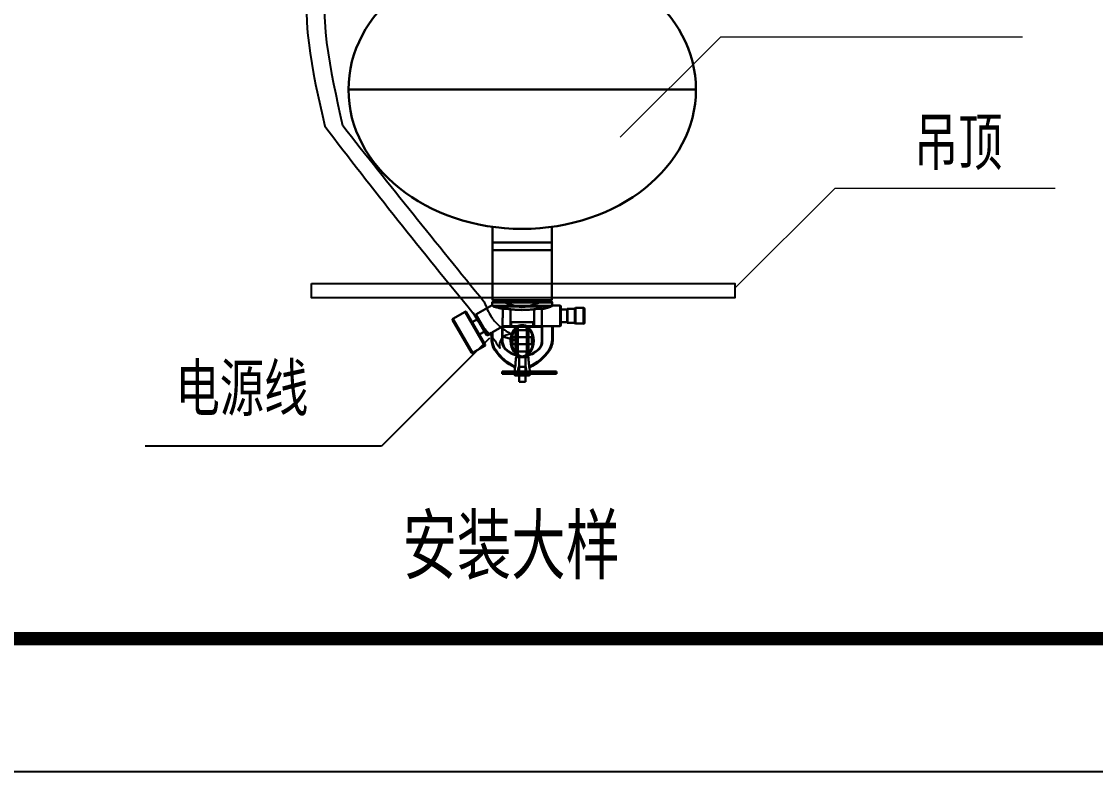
# Model space of a CAD drawing. Extents: x 1031190 to 1725648, y 733081 to 1571294.
# Drawn here: x 1341570 to 1349665, y 1112319 to 1117968 of the extents above; entities that cross this region are included whole.
import ezdxf

# ---------------------------------------------------------------- set-up
doc = ezdxf.new("R2010")
doc.units = 0
doc.header["$LTSCALE"] = 1000
doc.header["$MEASUREMENT"] = 0
doc.linetypes.add('HIDDEN', pattern=[0.375, 0.25, -0.125])
for name, color, linetype in [('DEFAULT_2', 8, 'HIDDEN'), ('zg', 7, 'Continuous'), ('图框', 140, 'Continuous')]:
    doc.layers.add(name, color=color, linetype=linetype)
doc.layers.add('灭火装置', color=1, linetype='Continuous', lineweight=30)
doc.layers.add('电源线', color=6, linetype='Continuous', lineweight=30)
doc.styles.add('仿宋', font='', dxfattribs={"width": 0.7})
doc.styles.get('仿宋').set_extended_font_data('仿宋_GB2312')

msp = doc.modelspace()

# ---------------------------------------------------------------- linework, layer by layer
at = {"lineweight": 20}
for p, q in [((1346082.5, 1117097), (1346840.5, 1117852.2)), ((1346082.5, 1117097), (1346840.5, 1117852.2)), ((1346840.5, 1117852.2), (1348497, 1117852.2)), ((1346840.5, 1117852.2), (1348497, 1117852.2)), ((1348497, 1117852.2), (1349113.4, 1117852.2)), ((1348497, 1117852.2), (1349113.4, 1117852.2)), ((1346945.6, 1115958.1), (1347703.6, 1116713.3)), ((1346945.6, 1115958.1), (1347703.6, 1116713.3)), ((1347703.6, 1116713.3), (1349360.1, 1116713.3)), ((1347703.6, 1116713.3), (1349360.1, 1116713.3))]:
    msp.add_line(p, q, dxfattribs=at)
at = {"color": 1, "lineweight": 30}
for p, q in [((1344034.4, 1117454.8), (1346653.3, 1117454.8)), ((1344034.4, 1117454.8), (1346653.3, 1117454.8)), ((1345120.7, 1116421), (1345120.7, 1116186.2)), ((1345120.7, 1116421), (1345120.7, 1116186.2)), ((1345567, 1116186.2), (1345567, 1116421)), ((1345567, 1116186.2), (1345567, 1116421)), ((1345120.7, 1116303.6), (1345567, 1116303.6)), ((1345120.7, 1116303.6), (1345567, 1116303.6)), ((1345120.7, 1116244.3), (1345567, 1116244.3)), ((1345120.7, 1116244.3), (1345567, 1116244.3)), ((1345120.7, 1116186.2), (1345120.7, 1115869.5)), ((1345120.7, 1116186.2), (1345120.7, 1115869.5)), ((1345567, 1115869.5), (1345567, 1116186.2)), ((1345567, 1115869.5), (1345567, 1116186.2)), ((1345120.7, 1115869.5), (1345567, 1115869.5)), ((1345120.7, 1115869.5), (1345567, 1115869.5)), ((1345270.2, 1115538.6), (1345270.2, 1115590)), ((1345270.2, 1115538.6), (1345270.2, 1115590)), ((1345320.3, 1115451.2), (1345320.3, 1115254.4)), ((1345320.3, 1115451.2), (1345320.3, 1115254.4)), ((1345367.4, 1115451.2), (1345367.4, 1115254.4)), ((1345367.4, 1115451.2), (1345367.4, 1115254.4)), ((1345367.4, 1115254.4), (1345320.3, 1115254.4)), ((1345367.4, 1115254.4), (1345320.3, 1115254.4))]:
    msp.add_line(p, q, dxfattribs=at)
at = {"color": 1, "linetype": 'Continuous', "lineweight": 30}
for p, q in [((1345563.4, 1115858), (1345124.3, 1115858)), ((1345563.4, 1115858), (1345124.3, 1115858)), ((1345164.7, 1115858.1), (1345165.8, 1115858.8)), ((1345164.7, 1115858.1), (1345165.8, 1115858.8)), ((1344821.3, 1115728.4), (1344913.8, 1115781.8)), ((1344821.3, 1115728.4), (1344913.8, 1115781.8)), ((1345062.2, 1115524.8), (1344913.8, 1115781.8)), ((1345062.2, 1115524.8), (1344913.8, 1115781.8)), ((1345064.3, 1115532.9), (1344921.9, 1115779.6)), ((1345064.3, 1115532.9), (1344921.9, 1115779.6)), ((1344994.9, 1115760.1), (1345118.4, 1115831.4)), ((1344994.9, 1115760.1), (1345118.4, 1115831.4)), ((1345118.4, 1115831.4), (1345118.4, 1115852.1)), ((1345569.3, 1115852.1), (1345118.4, 1115852.1)), ((1345118.4, 1115831.4), (1345118.4, 1115852.1)), ((1345569.3, 1115852.1), (1345118.4, 1115852.1)), ((1345569, 1115827.3), (1345120.1, 1115827.3)), ((1345569, 1115827.3), (1345120.1, 1115827.3)), ((1345562.2, 1115820.6), (1345128.2, 1115820.6)), ((1345562.2, 1115820.6), (1345128.2, 1115820.6)), ((1345254.8, 1115668.1), (1345254.8, 1115800.8)), ((1345254.8, 1115668.1), (1345254.8, 1115800.8)), ((1345432.9, 1115668.1), (1345432.9, 1115800.8)), ((1345432.9, 1115668.1), (1345432.9, 1115800.8)), ((1345492.2, 1115780.9), (1345492.2, 1115802.4)), ((1345492.2, 1115780.9), (1345492.2, 1115802.4)), ((1345569.3, 1115828.4), (1345569.3, 1115852.1)), ((1345569.3, 1115828.4), (1345569.3, 1115852.1)), ((1345628.7, 1115828.4), (1345569.3, 1115828.4)), ((1345628.7, 1115828.4), (1345569.3, 1115828.4)), ((1345628.7, 1115828.4), (1345628.7, 1115674.1)), ((1345628.7, 1115828.4), (1345628.7, 1115674.1)), ((1345634.6, 1115822.4), (1345634.6, 1115680)), ((1345634.6, 1115822.4), (1345634.6, 1115680)), ((1345682.1, 1115798.7), (1345634.6, 1115798.7)), ((1345682.1, 1115798.7), (1345634.6, 1115798.7)), ((1345682.1, 1115801.1), (1345682.1, 1115701.4)), ((1345682.1, 1115801.1), (1345682.1, 1115701.4)), ((1345685.6, 1115804.6), (1345685.6, 1115697.8)), ((1345741.4, 1115804.6), (1345685.6, 1115804.6)), ((1345685.6, 1115804.6), (1345685.6, 1115697.8)), ((1345741.4, 1115804.6), (1345685.6, 1115804.6)), ((1345741.4, 1115807), (1345741.4, 1115695.4)), ((1345741.4, 1115807), (1345741.4, 1115695.4)), ((1345806.7, 1115810.6), (1345745, 1115810.6)), ((1345745, 1115810.6), (1345745, 1115691.9)), ((1345806.7, 1115810.6), (1345745, 1115810.6)), ((1345745, 1115810.6), (1345745, 1115691.9)), ((1345806.7, 1115810.6), (1345806.7, 1115691.9)), ((1345806.7, 1115810.6), (1345806.7, 1115691.9)), ((1345812.6, 1115804.6), (1345812.6, 1115697.8)), ((1345812.6, 1115804.6), (1345812.6, 1115697.8)), ((1344961.6, 1115473.6), (1344819.1, 1115720.3)), ((1344961.6, 1115473.6), (1344819.1, 1115720.3)), ((1344969.7, 1115471.4), (1344821.3, 1115728.4)), ((1344969.7, 1115471.4), (1344821.3, 1115728.4)), ((1345007.5, 1115726.3), (1344966.4, 1115702.5)), ((1345007.5, 1115726.3), (1344966.4, 1115702.5)), ((1344992.7, 1115752), (1345075.8, 1115608.1)), ((1344992.7, 1115752), (1345075.8, 1115608.1)), ((1345083.9, 1115605.9), (1344994.9, 1115760.1)), ((1345083.9, 1115605.9), (1344994.9, 1115760.1)), ((1345195.5, 1115674.1), (1345195.5, 1115711.5)), ((1345195.5, 1115674.1), (1345195.5, 1115711.5)), ((1345492.2, 1115674.1), (1345492.2, 1115721.6)), ((1345492.2, 1115674.1), (1345492.2, 1115721.6)), ((1345682.1, 1115703.8), (1345634.6, 1115703.8)), ((1345682.1, 1115703.8), (1345634.6, 1115703.8)), ((1345741.4, 1115697.8), (1345685.6, 1115697.8)), ((1345741.4, 1115697.8), (1345685.6, 1115697.8)), ((1345806.7, 1115691.9), (1345745, 1115691.9)), ((1345806.7, 1115691.9), (1345745, 1115691.9)), ((1345060.9, 1115633.8), (1345019.8, 1115610)), ((1345060.9, 1115633.8), (1345019.8, 1115610)), ((1345083.9, 1115605.9), (1345112.7, 1115622.6)), ((1345083.9, 1115605.9), (1345112.7, 1115622.6)), ((1345112.7, 1115622.8), (1345112.7, 1115574.3)), ((1345112.7, 1115622.8), (1345112.7, 1115574.3)), ((1345118.7, 1115626.9), (1345196.1, 1115671.6)), ((1345118.7, 1115626.9), (1345196.1, 1115671.6)), ((1345118.7, 1115626.9), (1345118.7, 1115574.3)), ((1345118.7, 1115626.9), (1345118.7, 1115574.3)), ((1345495.5, 1115668.1), (1345192.2, 1115668.1)), ((1345192.2, 1115560), (1345192.2, 1115668.1)), ((1345495.5, 1115668.1), (1345192.2, 1115668.1)), ((1345192.2, 1115560), (1345192.2, 1115668.1)), ((1345195.5, 1115674.1), (1345628.7, 1115674.1)), ((1345195.5, 1115674.1), (1345628.7, 1115674.1)), ((1345195.8, 1115560), (1345195.8, 1115668.1)), ((1345195.8, 1115560), (1345195.8, 1115668.1)), ((1345292.3, 1115482), (1345292.3, 1115642.1)), ((1345292.3, 1115642.1), (1345392.4, 1115642.1)), ((1345292.3, 1115482), (1345292.3, 1115642.1)), ((1345292.3, 1115642.1), (1345392.4, 1115642.1)), ((1345309.9, 1115473.7), (1345309.9, 1115650.3)), ((1345309.9, 1115473.7), (1345309.9, 1115650.3)), ((1345377.8, 1115473.7), (1345377.8, 1115650.3)), ((1345377.8, 1115473.7), (1345377.8, 1115650.3)), ((1345392.4, 1115482), (1345392.4, 1115642.1)), ((1345392.4, 1115482), (1345392.4, 1115642.1)), ((1345491.9, 1115668.1), (1345491.9, 1115560)), ((1345491.9, 1115668.1), (1345491.9, 1115560)), ((1345495.5, 1115668.1), (1345495.5, 1115560)), ((1345495.5, 1115668.1), (1345495.5, 1115560)), ((1345569, 1115574.3), (1345569, 1115674.1)), ((1345569, 1115574.3), (1345569, 1115674.1)), ((1345575, 1115574.3), (1345575, 1115674.1)), ((1345575, 1115574.3), (1345575, 1115674.1)), ((1345118.7, 1115574.3), (1345112.7, 1115574.3)), ((1345118.7, 1115574.3), (1345112.7, 1115574.3)), ((1345192.2, 1115560), (1345195.8, 1115560)), ((1345192.2, 1115560), (1345195.8, 1115560)), ((1345270.2, 1115590), (1345417.1, 1115590)), ((1345270.2, 1115590), (1345417.1, 1115590)), ((1345417.1, 1115538.6), (1345270.2, 1115538.6)), ((1345417.1, 1115538.6), (1345270.2, 1115538.6)), ((1345417.1, 1115590), (1345417.1, 1115538.6)), ((1345417.1, 1115590), (1345417.1, 1115538.6)), ((1345495.5, 1115560), (1345491.9, 1115560)), ((1345495.5, 1115560), (1345491.9, 1115560)), ((1344969.7, 1115471.4), (1345062.2, 1115524.8)), ((1344969.7, 1115471.4), (1345062.2, 1115524.8)), ((1345144, 1115492.2), (1345139.1, 1115488.9)), ((1345144, 1115492.2), (1345139.1, 1115488.9)), ((1345216.4, 1115500.2), (1345219, 1115502.6)), ((1345216.4, 1115500.2), (1345219, 1115502.6)), ((1345292.3, 1115482), (1345392.4, 1115482)), ((1345292.3, 1115482), (1345392.4, 1115482)), ((1345471.3, 1115500.2), (1345468.7, 1115502.6)), ((1345471.3, 1115500.2), (1345468.7, 1115502.6)), ((1345543.7, 1115492.2), (1345548.6, 1115488.9)), ((1345543.7, 1115492.2), (1345548.6, 1115488.9)), ((1345390.3, 1115439.2), (1345297.4, 1115439.2)), ((1345390.3, 1115439.2), (1345297.4, 1115439.2)), ((1345303.5, 1115444.6), (1345384.1, 1115444.6)), ((1345303.5, 1115444.6), (1345384.1, 1115444.6)), ((1345191.9, 1115331.9), (1345495.8, 1115331.9)), ((1345191.9, 1115314.1), (1345191.9, 1115331.9)), ((1345191.9, 1115331.9), (1345495.8, 1115331.9)), ((1345191.9, 1115314.1), (1345191.9, 1115331.9)), ((1345191.9, 1115314.1), (1345495.8, 1115314.1)), ((1345191.9, 1115314.1), (1345495.8, 1115314.1)), ((1345199, 1115314.1), (1345199, 1115331.9)), ((1345199, 1115314.1), (1345199, 1115331.9)), ((1345208, 1115314.1), (1345208, 1115331.9)), ((1345208, 1115314.1), (1345208, 1115331.9)), ((1345228, 1115314.1), (1345228, 1115331.9)), ((1345228, 1115314.1), (1345228, 1115331.9)), ((1345244.8, 1115314.1), (1345244.8, 1115331.9)), ((1345244.8, 1115314.1), (1345244.8, 1115331.9)), ((1345265.8, 1115314.1), (1345265.8, 1115331.9)), ((1345265.8, 1115314.1), (1345265.8, 1115331.9)), ((1345274.8, 1115314.1), (1345274.8, 1115331.9)), ((1345274.8, 1115314.1), (1345274.8, 1115331.9)), ((1345285, 1115308.7), (1345285.5, 1115314.1)), ((1345285, 1115308.7), (1345285.5, 1115314.1)), ((1345402.7, 1115308.7), (1345285, 1115308.7)), ((1345402.7, 1115308.7), (1345285, 1115308.7)), ((1345287, 1115331.9), (1345289.5, 1115362.1)), ((1345287, 1115331.9), (1345289.5, 1115362.1)), ((1345396.7, 1115302.2), (1345291, 1115302.2)), ((1345396.7, 1115302.2), (1345291, 1115302.2)), ((1345296.7, 1115314.1), (1345296.7, 1115331.9)), ((1345296.7, 1115314.1), (1345296.7, 1115331.9)), ((1345297.3, 1115331.9), (1345601.1, 1115331.9)), ((1345297.3, 1115331.9), (1345601.1, 1115331.9)), ((1345297.3, 1115314.1), (1345601.1, 1115314.1)), ((1345297.3, 1115314.1), (1345601.1, 1115314.1)), ((1345311.2, 1115314.1), (1345311.2, 1115331.9)), ((1345311.2, 1115314.1), (1345311.2, 1115331.9)), ((1345323.5, 1115314.1), (1345323.5, 1115331.9)), ((1345323.5, 1115314.1), (1345323.5, 1115331.9)), ((1345326, 1115314.1), (1345326, 1115331.9)), ((1345326, 1115314.1), (1345326, 1115331.9)), ((1345332, 1115314.1), (1345332, 1115331.9)), ((1345332, 1115314.1), (1345332, 1115331.9)), ((1345355.7, 1115314.1), (1345355.7, 1115331.9)), ((1345355.7, 1115314.1), (1345355.7, 1115331.9)), ((1345361.6, 1115314.1), (1345361.6, 1115331.9)), ((1345361.6, 1115314.1), (1345361.6, 1115331.9)), ((1345364.2, 1115314.1), (1345364.2, 1115331.9)), ((1345364.2, 1115314.1), (1345364.2, 1115331.9)), ((1345376.4, 1115314.1), (1345376.4, 1115331.9)), ((1345376.4, 1115314.1), (1345376.4, 1115331.9)), ((1345391, 1115314.1), (1345391, 1115331.9)), ((1345391, 1115314.1), (1345391, 1115331.9)), ((1345400.7, 1115331.9), (1345398.2, 1115362.1)), ((1345400.7, 1115331.9), (1345398.2, 1115362.1)), ((1345402.7, 1115308.7), (1345402.2, 1115314.1)), ((1345402.7, 1115308.7), (1345402.2, 1115314.1)), ((1345412.9, 1115314.1), (1345412.9, 1115331.9)), ((1345412.9, 1115314.1), (1345412.9, 1115331.9)), ((1345421.9, 1115314.1), (1345421.9, 1115331.9)), ((1345421.9, 1115314.1), (1345421.9, 1115331.9)), ((1345442.9, 1115314.1), (1345442.9, 1115331.9)), ((1345442.9, 1115314.1), (1345442.9, 1115331.9)), ((1345459.7, 1115314.1), (1345459.7, 1115331.9)), ((1345459.7, 1115314.1), (1345459.7, 1115331.9)), ((1345479.6, 1115314.1), (1345479.6, 1115331.9)), ((1345479.6, 1115314.1), (1345479.6, 1115331.9)), ((1345488.7, 1115314.1), (1345488.7, 1115331.9)), ((1345488.7, 1115314.1), (1345488.7, 1115331.9)), ((1345495.8, 1115314.1), (1345495.8, 1115331.9)), ((1345495.8, 1115314.1), (1345495.8, 1115331.9)), ((1345585, 1115314.1), (1345585, 1115331.9)), ((1345585, 1115314.1), (1345585, 1115331.9)), ((1345594.1, 1115314.1), (1345594.1, 1115331.9)), ((1345594.1, 1115314.1), (1345594.1, 1115331.9)), ((1345601.1, 1115314.1), (1345601.1, 1115331.9)), ((1345601.1, 1115314.1), (1345601.1, 1115331.9))]:
    msp.add_line(p, q, dxfattribs=at)
at = {"elevation": 0}
msp.add_lwpolyline([(1343755.2, 1115994.3), (1346945.6, 1115994.3), (1346945.6, 1115886.7), (1343755.2, 1115886.7)], close=True, dxfattribs=at)
msp.add_lwpolyline([(1343755.2, 1115994.3), (1346945.6, 1115994.3), (1346945.6, 1115886.7), (1343755.2, 1115886.7)], close=True, dxfattribs=at)
at = {"color": 1, "linetype": 'Continuous', "lineweight": 30}
for centre, radius, start, end in [((1345124.3, 1115852.1), 5.93, 90, 180), ((1345124.3, 1115852.1), 5.93, 90, 180), ((1345563.4, 1115852.1), 5.93, 0, 90), ((1345563.4, 1115852.1), 5.93, 0, 90), ((1344916.8, 1115776.6), 5.93, 29.99976, 120), ((1344916.8, 1115776.6), 5.93, 29.99976, 120), ((1345628.7, 1115822.4), 5.93, 0, 90), ((1345628.7, 1115822.4), 5.93, 0, 90), ((1345685.6, 1115801.1), 3.56, 90, 180), ((1345685.6, 1115801.1), 3.56, 90, 180), ((1345745, 1115807), 3.56, 90, 180), ((1345745, 1115807), 3.56, 90, 180), ((1345806.7, 1115804.6), 5.93, 0, 90), ((1345806.7, 1115804.6), 5.93, 0, 90), ((1344824.3, 1115723.2), 5.93, 120, 209.99976), ((1344824.3, 1115723.2), 5.93, 120, 209.99976), ((1344997.8, 1115754.9), 5.93, 120, 209.99976), ((1344997.8, 1115754.9), 5.93, 120, 209.99976), ((1345685.6, 1115701.4), 3.56, 180, 270), ((1345685.6, 1115701.4), 3.56, 180, 270), ((1345745, 1115695.4), 3.56, 180, 270), ((1345745, 1115695.4), 3.56, 180, 270), ((1345806.7, 1115697.8), 5.93, 270, 0), ((1345806.7, 1115697.8), 5.93, 270, 0), ((1345201.4, 1115674.1), 5.93, 180, 270), ((1345201.4, 1115674.1), 5.93, 180, 270), ((1345339.6, 1115650.3), 29.7, 142.75751, 180), ((1345339.6, 1115650.3), 29.7, 142.75751, 180), ((1345348.1, 1115650.3), 29.7, 0, 37.24249), ((1345348.1, 1115650.3), 29.7, 0, 37.24249), ((1345486.3, 1115674.1), 5.93, 270, 0), ((1345486.3, 1115674.1), 5.93, 270, 0), ((1345628.7, 1115680), 5.93, 270, 0), ((1345628.7, 1115680), 5.93, 270, 0), ((1345059.2, 1115530), 5.93, 300, 29.99976), ((1345059.2, 1115530), 5.93, 300, 29.99976), ((1345080.9, 1115611), 5.93, 209.99976, 300), ((1345080.9, 1115611), 5.93, 209.99976, 300), ((1345264.1, 1115574.3), 151.4, 180, 214.34681), ((1345264.1, 1115574.3), 151.4, 180, 214.34681), ((1345264.1, 1115574.3), 145.5, 180, 214.34681), ((1345264.1, 1115574.3), 145.5, 180, 214.34681), ((1345278.3, 1115560), 86.1, 180, 223.99453), ((1345278.3, 1115560), 86.1, 180, 223.99453), ((1345278.3, 1115560), 82.5, 180, 223.99453), ((1345278.3, 1115560), 82.5, 180, 223.99453), ((1345409.4, 1115560), 82.5, 316.00547, 0), ((1345409.4, 1115560), 82.5, 316.00547, 0), ((1345409.4, 1115560), 86.1, 316.00547, 0), ((1345409.4, 1115560), 86.1, 316.00547, 0), ((1345423.6, 1115574.3), 145.5, 325.65319, 0), ((1345423.6, 1115574.3), 145.5, 325.65319, 0), ((1345423.6, 1115574.3), 151.4, 325.65319, 0), ((1345423.6, 1115574.3), 151.4, 325.65319, 0), ((1344966.7, 1115476.6), 5.93, 209.99976, 300), ((1344966.7, 1115476.6), 5.93, 209.99976, 300), ((1345442.6, 1115696.3), 367.6, 214.34681, 245.43498), ((1345442.6, 1115696.3), 367.6, 214.34681, 245.43498), ((1345442.6, 1115696.3), 361.7, 214.34681, 245.26568), ((1345442.6, 1115696.3), 361.7, 214.34681, 245.26568), ((1345343.8, 1115623.2), 177.2, 223.99453, 266.67812), ((1345343.8, 1115623.2), 177.2, 223.99453, 266.67812), ((1345343.8, 1115623.2), 173.6, 223.99453, 262.79237), ((1345343.8, 1115623.2), 173.6, 223.99453, 262.79237), ((1345339.6, 1115473.7), 29.7, 180, 229.36619), ((1345339.6, 1115473.7), 29.7, 180, 229.36619), ((1345343.8, 1115623.2), 177.2, 273.32232, 316.00547), ((1345343.8, 1115623.2), 177.2, 273.32232, 316.00547), ((1345343.8, 1115623.2), 173.6, 277.20763, 316.00547), ((1345343.8, 1115623.2), 173.6, 277.20763, 316.00547), ((1345348.1, 1115473.7), 29.7, 310.63381, 0), ((1345348.1, 1115473.7), 29.7, 310.63381, 0), ((1345245.1, 1115696.3), 361.7, 294.73384, 325.65319), ((1345245.1, 1115696.3), 361.7, 294.73384, 325.65319), ((1345245.1, 1115696.3), 367.6, 294.56502, 325.65319), ((1345245.1, 1115696.3), 367.6, 294.56502, 325.65319), ((1345291, 1115308.2), 5.93, 175.23635, 270), ((1345291, 1115308.2), 5.93, 175.23635, 270), ((1345396.7, 1115308.2), 5.93, 270, 4.76365), ((1345396.7, 1115308.2), 5.93, 270, 4.76365)]:
    msp.add_arc(centre, radius, start, end, dxfattribs=at)
at = {"color": 1, "lineweight": 30}
for centre, major_axis, ratio in [((1345343.8, 1117454.8), (-1309.4, 0), 0.801203), ((1345343.8, 1117454.8), (-1309.4, 0), 0.801203), ((1345343.8, 1115562.6), (0, 117.4), 0.746561), ((1345343.8, 1115562.6), (0, 117.4), 0.746561), ((1345343.8, 1115562.6), (0, 117.5), 0.685618), ((1345343.8, 1115562.6), (0, 117.5), 0.685618)]:
    msp.add_ellipse(centre, major_axis=major_axis, ratio=ratio, dxfattribs=at)
at = {"color": 1, "linetype": 'Continuous', "lineweight": 30}
for points in [[(1345166.3, 1115858), (1345165.9, 1115858.7)], [(1345166.3, 1115858), (1345165.9, 1115858.7)], [(1345120.1, 1115827.3), (1345119.1, 1115829.5), (1345118.6, 1115830.9), (1345118.4, 1115831.4)], [(1345120.1, 1115827.3), (1345119.1, 1115829.5), (1345118.6, 1115830.9), (1345118.4, 1115831.4)], [(1345128.2, 1115820.6), (1345125.4, 1115821.8), (1345123, 1115823.4), (1345121.2, 1115825.3), (1345120.1, 1115827.3)], [(1345128.2, 1115820.6), (1345125.4, 1115821.8), (1345123, 1115823.4), (1345121.2, 1115825.3), (1345120.1, 1115827.3)], [(1345197.2, 1115803.8), (1345183.6, 1115806.7), (1345170.4, 1115809.7), (1345157.9, 1115812.8), (1345146.8, 1115815.6), (1345136.9, 1115818.2), (1345128.2, 1115820.6)], [(1345197.2, 1115803.8), (1345183.6, 1115806.7), (1345170.4, 1115809.7), (1345157.9, 1115812.8), (1345146.8, 1115815.6), (1345136.9, 1115818.2), (1345128.2, 1115820.6)], [(1345195.5, 1115711.5), (1345195.6, 1115718.5), (1345196, 1115725.9), (1345196.5, 1115733.5), (1345197, 1115741.4), (1345197.5, 1115749.3), (1345197.9, 1115757.4), (1345198.1, 1115765.3), (1345198.2, 1115773.2), (1345198.2, 1115781), (1345198, 1115788.7), (1345197.6, 1115796.3), (1345197.2, 1115803.8)], [(1345195.5, 1115711.5), (1345195.6, 1115718.5), (1345196, 1115725.9), (1345196.5, 1115733.5), (1345197, 1115741.4), (1345197.5, 1115749.3), (1345197.9, 1115757.4), (1345198.1, 1115765.3), (1345198.2, 1115773.2), (1345198.2, 1115781), (1345198, 1115788.7), (1345197.6, 1115796.3), (1345197.2, 1115803.8)], [(1345197.2, 1115803.8), (1345200.9, 1115804.5), (1345206.5, 1115804.8), (1345213.8, 1115804.7), (1345222.7, 1115804.3), (1345232.7, 1115803.4), (1345243.5, 1115802.2), (1345254.8, 1115800.8)], [(1345197.2, 1115803.8), (1345200.9, 1115804.5), (1345206.5, 1115804.8), (1345213.8, 1115804.7), (1345222.7, 1115804.3), (1345232.7, 1115803.4), (1345243.5, 1115802.2), (1345254.8, 1115800.8)], [(1345432.9, 1115800.8), (1345414.6, 1115798.5), (1345397, 1115796.9), (1345379.5, 1115795.7), (1345361.8, 1115795), (1345343.9, 1115794.8), (1345326, 1115795), (1345308.3, 1115795.7), (1345290.8, 1115796.9), (1345273.2, 1115798.5), (1345254.8, 1115800.8)], [(1345432.9, 1115800.8), (1345414.6, 1115798.5), (1345397, 1115796.9), (1345379.5, 1115795.7), (1345361.8, 1115795), (1345343.9, 1115794.8), (1345326, 1115795), (1345308.3, 1115795.7), (1345290.8, 1115796.9), (1345273.2, 1115798.5), (1345254.8, 1115800.8)], [(1345432.9, 1115800.8), (1345444.5, 1115802.3), (1345455.7, 1115803.5), (1345465.9, 1115804.3), (1345474.9, 1115804.8), (1345482.2, 1115804.8), (1345487.7, 1115804.4), (1345491, 1115803.6), (1345492.2, 1115802.4)], [(1345432.9, 1115800.8), (1345444.5, 1115802.3), (1345455.7, 1115803.5), (1345465.9, 1115804.3), (1345474.9, 1115804.8), (1345482.2, 1115804.8), (1345487.7, 1115804.4), (1345491, 1115803.6), (1345492.2, 1115802.4)], [(1345492.2, 1115721.6), (1345492.1, 1115728.7), (1345492, 1115736.1), (1345491.9, 1115743.6), (1345491.9, 1115751.2), (1345491.9, 1115758.8), (1345492, 1115766.4), (1345492.1, 1115773.7), (1345492.2, 1115780.9)], [(1345492.2, 1115721.6), (1345492.1, 1115728.7), (1345492, 1115736.1), (1345491.9, 1115743.6), (1345491.9, 1115751.2), (1345491.9, 1115758.8), (1345492, 1115766.4), (1345492.1, 1115773.7), (1345492.2, 1115780.9)], [(1345492.5, 1115801.2), (1345492.2, 1115801.2)], [(1345492.5, 1115801.2), (1345492.2, 1115801.2)], [(1345562.2, 1115820.6), (1345553.9, 1115817.9), (1345546.2, 1115815.4), (1345539.1, 1115813.2), (1345532.5, 1115811.3), (1345526.4, 1115809.6), (1345520.7, 1115808), (1345515, 1115806.6), (1345509.4, 1115805.1), (1345503.7, 1115803.8), (1345497.9, 1115802.4), (1345492.5, 1115801.2)], [(1345562.2, 1115820.6), (1345553.9, 1115817.9), (1345546.2, 1115815.4), (1345539.1, 1115813.2), (1345532.5, 1115811.3), (1345526.4, 1115809.6), (1345520.7, 1115808), (1345515, 1115806.6), (1345509.4, 1115805.1), (1345503.7, 1115803.8), (1345497.9, 1115802.4), (1345492.5, 1115801.2)], [(1345569, 1115827.3), (1345568.6, 1115826.5), (1345568.1, 1115825.5), (1345567.4, 1115824.5), (1345566.5, 1115823.4), (1345565.4, 1115822.4), (1345563.9, 1115821.4), (1345562.2, 1115820.6)], [(1345569, 1115827.3), (1345568.6, 1115826.5), (1345568.1, 1115825.5), (1345567.4, 1115824.5), (1345566.5, 1115823.4), (1345565.4, 1115822.4), (1345563.9, 1115821.4), (1345562.2, 1115820.6)], [(1345569.3, 1115828.4), (1345569.2, 1115828.1), (1345569, 1115827.3)], [(1345569.3, 1115828.4), (1345569.2, 1115828.1), (1345569, 1115827.3)], [(1345112.7, 1115622.8), (1345112.9, 1115623), (1345113.3, 1115623.3), (1345113.9, 1115623.8), (1345114.6, 1115624.3), (1345115.5, 1115624.9), (1345116.5, 1115625.6), (1345117.6, 1115626.2), (1345118.7, 1115626.9)], [(1345112.7, 1115622.8), (1345112.9, 1115623), (1345113.3, 1115623.3), (1345113.9, 1115623.8), (1345114.6, 1115624.3), (1345115.5, 1115624.9), (1345116.5, 1115625.6), (1345117.6, 1115626.2), (1345118.7, 1115626.9)], [(1345322.1, 1115451), (1345322.6, 1115450.8), (1345323.4, 1115450.5), (1345324.5, 1115450), (1345325.6, 1115449.4), (1345326.9, 1115448.8), (1345328.3, 1115448.2), (1345329.9, 1115447.6), (1345331.6, 1115446.9), (1345333.6, 1115446.4)], [(1345322.1, 1115451), (1345322.6, 1115450.8), (1345323.4, 1115450.5), (1345324.5, 1115450), (1345325.6, 1115449.4), (1345326.9, 1115448.8), (1345328.3, 1115448.2), (1345329.9, 1115447.6), (1345331.6, 1115446.9), (1345333.6, 1115446.4)], [(1345354.1, 1115446.4), (1345356.1, 1115446.9), (1345357.8, 1115447.6), (1345359.4, 1115448.2), (1345360.8, 1115448.8), (1345362.1, 1115449.4), (1345363.2, 1115450), (1345364.2, 1115450.5), (1345365.1, 1115450.8), (1345365.6, 1115451)], [(1345354.1, 1115446.4), (1345356.1, 1115446.9), (1345357.8, 1115447.6), (1345359.4, 1115448.2), (1345360.8, 1115448.8), (1345362.1, 1115449.4), (1345363.2, 1115450), (1345364.2, 1115450.5), (1345365.1, 1115450.8), (1345365.6, 1115451)], [(1345291.3, 1115367.8), (1345291.2, 1115366.6), (1345291, 1115365.5), (1345290.8, 1115364.5), (1345290.6, 1115363.6), (1345290.4, 1115362.8), (1345290.1, 1115362.3), (1345290, 1115362), (1345289.8, 1115362)], [(1345291.3, 1115367.8), (1345291.2, 1115366.6), (1345291, 1115365.5), (1345290.8, 1115364.5), (1345290.6, 1115363.6), (1345290.4, 1115362.8), (1345290.1, 1115362.3), (1345290, 1115362), (1345289.8, 1115362)], [(1345291.3, 1115367.8), (1345293.4, 1115391.9), (1345295.4, 1115415.7), (1345297.4, 1115439.2)], [(1345291.3, 1115367.8), (1345293.4, 1115391.9), (1345295.4, 1115415.7), (1345297.4, 1115439.2)], [(1345297.4, 1115439.2), (1345297.6, 1115440.3), (1345298, 1115441.3), (1345298.6, 1115442.3), (1345299.4, 1115443.1), (1345300.3, 1115443.8), (1345301.3, 1115444.2), (1345302.4, 1115444.5), (1345303.5, 1115444.6)], [(1345297.4, 1115439.2), (1345297.6, 1115440.3), (1345298, 1115441.3), (1345298.6, 1115442.3), (1345299.4, 1115443.1), (1345300.3, 1115443.8), (1345301.3, 1115444.2), (1345302.4, 1115444.5), (1345303.5, 1115444.6)], [(1345354.1, 1115446.4), (1345351.2, 1115445.7), (1345348.3, 1115445.3), (1345345.3, 1115445.1), (1345342.4, 1115445.1), (1345339.4, 1115445.3), (1345336.5, 1115445.7), (1345333.6, 1115446.4)], [(1345354.1, 1115446.4), (1345351.2, 1115445.7), (1345348.3, 1115445.3), (1345345.3, 1115445.1), (1345342.4, 1115445.1), (1345339.4, 1115445.3), (1345336.5, 1115445.7), (1345333.6, 1115446.4)], [(1345384.1, 1115444.6), (1345385.3, 1115444.5), (1345386.4, 1115444.2), (1345387.4, 1115443.8), (1345388.3, 1115443.1), (1345389.1, 1115442.3), (1345389.7, 1115441.3), (1345390.1, 1115440.3), (1345390.3, 1115439.2)], [(1345384.1, 1115444.6), (1345385.3, 1115444.5), (1345386.4, 1115444.2), (1345387.4, 1115443.8), (1345388.3, 1115443.1), (1345389.1, 1115442.3), (1345389.7, 1115441.3), (1345390.1, 1115440.3), (1345390.3, 1115439.2)], [(1345390.3, 1115439.2), (1345392.3, 1115415.7), (1345394.3, 1115391.9), (1345396.4, 1115367.8)], [(1345390.3, 1115439.2), (1345392.3, 1115415.7), (1345394.3, 1115391.9), (1345396.4, 1115367.8)], [(1345397.9, 1115362), (1345397.7, 1115362), (1345397.6, 1115362.3), (1345397.3, 1115362.8), (1345397.1, 1115363.6), (1345396.9, 1115364.5), (1345396.7, 1115365.5), (1345396.5, 1115366.6), (1345396.4, 1115367.8)], [(1345397.9, 1115362), (1345397.7, 1115362), (1345397.6, 1115362.3), (1345397.3, 1115362.8), (1345397.1, 1115363.6), (1345396.9, 1115364.5), (1345396.7, 1115365.5), (1345396.5, 1115366.6), (1345396.4, 1115367.8)]]:
    msp.add_spline(points, degree=3, dxfattribs=at)
at = {"layer": 'DEFAULT_2', "color": 1, "linetype": 'HIDDEN', "lineweight": 30}
for p, q in [((1345258.4, 1115703.8), (1345258.4, 1115670.5)), ((1345429.3, 1115703.8), (1345258.4, 1115703.8)), ((1345258.4, 1115703.8), (1345258.4, 1115670.5)), ((1345429.3, 1115703.8), (1345258.4, 1115703.8)), ((1345260.8, 1115703.8), (1345260.8, 1115670.5)), ((1345260.8, 1115703.8), (1345260.8, 1115670.5)), ((1345426.9, 1115703.8), (1345426.9, 1115670.5)), ((1345426.9, 1115703.8), (1345426.9, 1115670.5)), ((1345429.3, 1115703.8), (1345429.3, 1115670.5)), ((1345429.3, 1115703.8), (1345429.3, 1115670.5)), ((1345429.3, 1115670.5), (1345258.4, 1115670.5)), ((1345429.3, 1115670.5), (1345258.4, 1115670.5)), ((1345348.1, 1115680), (1345339.6, 1115680)), ((1345348.1, 1115680), (1345339.6, 1115680)), ((1345347, 1115680.1), (1345340.7, 1115680.1)), ((1345343.8, 1115680), (1345340.7, 1115680.1)), ((1345347, 1115680.1), (1345340.7, 1115680.1)), ((1345343.8, 1115680), (1345340.7, 1115680.1)), ((1345343.8, 1115680), (1345347, 1115680.1)), ((1345343.8, 1115680), (1345347, 1115680.1)), ((1345215.7, 1115314.1), (1345215.7, 1115331.9)), ((1345215.7, 1115314.1), (1345215.7, 1115331.9)), ((1345218.6, 1115314.1), (1345218.6, 1115331.9)), ((1345218.6, 1115314.1), (1345218.6, 1115331.9)), ((1345232.2, 1115314.1), (1345232.2, 1115331.9)), ((1345232.2, 1115314.1), (1345232.2, 1115331.9)), ((1345240.6, 1115314.1), (1345240.6, 1115331.9)), ((1345240.6, 1115314.1), (1345240.6, 1115331.9)), ((1345261.7, 1115314.1), (1345261.7, 1115331.9)), ((1345261.7, 1115314.1), (1345261.7, 1115331.9)), ((1345263.3, 1115314.1), (1345263.3, 1115331.9)), ((1345263.3, 1115314.1), (1345263.3, 1115331.9)), ((1345272.5, 1115314.1), (1345272.5, 1115331.9)), ((1345272.5, 1115314.1), (1345272.5, 1115331.9)), ((1345277.2, 1115314.1), (1345277.2, 1115331.9)), ((1345277.2, 1115314.1), (1345277.2, 1115331.9)), ((1345278.4, 1115314.1), (1345278.4, 1115331.9)), ((1345278.4, 1115314.1), (1345278.4, 1115331.9)), ((1345289.5, 1115362.1), (1345289.8, 1115362)), ((1345289.5, 1115362.1), (1345289.8, 1115362)), ((1345294.3, 1115314.1), (1345294.3, 1115331.9)), ((1345294.3, 1115314.1), (1345294.3, 1115331.9)), ((1345301.3, 1115314.1), (1345301.3, 1115331.9)), ((1345301.3, 1115314.1), (1345301.3, 1115331.9)), ((1345316.6, 1115365.7), (1345309.6, 1115307.5)), ((1345316.6, 1115365.7), (1345309.6, 1115307.5)), ((1345378.1, 1115307.5), (1345309.6, 1115307.5)), ((1345378.1, 1115307.5), (1345309.6, 1115307.5)), ((1345371.1, 1115365.7), (1345316.6, 1115365.7)), ((1345371.1, 1115365.7), (1345316.6, 1115365.7)), ((1345331.8, 1115314.1), (1345331.8, 1115331.9)), ((1345331.8, 1115314.1), (1345331.8, 1115331.9)), ((1345355.9, 1115314.1), (1345355.9, 1115331.9)), ((1345355.9, 1115314.1), (1345355.9, 1115331.9)), ((1345371.1, 1115365.7), (1345378.1, 1115307.5)), ((1345371.1, 1115365.7), (1345378.1, 1115307.5)), ((1345386.4, 1115314.1), (1345386.4, 1115331.9)), ((1345386.4, 1115314.1), (1345386.4, 1115331.9)), ((1345393.4, 1115314.1), (1345393.4, 1115331.9)), ((1345393.4, 1115314.1), (1345393.4, 1115331.9)), ((1345397.9, 1115362), (1345398.2, 1115362.1)), ((1345397.9, 1115362), (1345398.2, 1115362.1)), ((1345409.3, 1115314.1), (1345409.3, 1115331.9)), ((1345409.3, 1115314.1), (1345409.3, 1115331.9)), ((1345410.5, 1115314.1), (1345410.5, 1115331.9)), ((1345410.5, 1115314.1), (1345410.5, 1115331.9)), ((1345415.2, 1115314.1), (1345415.2, 1115331.9)), ((1345415.2, 1115314.1), (1345415.2, 1115331.9)), ((1345424.4, 1115314.1), (1345424.4, 1115331.9)), ((1345424.4, 1115314.1), (1345424.4, 1115331.9)), ((1345426, 1115314.1), (1345426, 1115331.9)), ((1345426, 1115314.1), (1345426, 1115331.9)), ((1345447.1, 1115314.1), (1345447.1, 1115331.9)), ((1345447.1, 1115314.1), (1345447.1, 1115331.9)), ((1345455.4, 1115314.1), (1345455.4, 1115331.9)), ((1345455.4, 1115314.1), (1345455.4, 1115331.9)), ((1345469.1, 1115314.1), (1345469.1, 1115331.9)), ((1345469.1, 1115314.1), (1345469.1, 1115331.9)), ((1345472, 1115314.1), (1345472, 1115331.9)), ((1345472, 1115314.1), (1345472, 1115331.9)), ((1345574.5, 1115314.1), (1345574.5, 1115331.9)), ((1345574.5, 1115314.1), (1345574.5, 1115331.9)), ((1345577.4, 1115314.1), (1345577.4, 1115331.9)), ((1345577.4, 1115314.1), (1345577.4, 1115331.9))]:
    msp.add_line(p, q, dxfattribs=at)
for centre, radius, start, end in [((1345388.6, 1116237.7), 423.5, 245.55315, 263.9366), ((1345388.6, 1116237.7), 423.5, 245.55315, 263.9366), ((1345299.1, 1116237.7), 423.5, 276.0634, 294.44685), ((1345299.1, 1116237.7), 423.5, 276.0634, 294.44685), ((1345256, 1115670.5), 2.37, 270, 0), ((1345256, 1115670.5), 2.37, 270, 0), ((1345263.1, 1115670.5), 2.37, 180, 270), ((1345263.1, 1115670.5), 2.37, 180, 270), ((1345340.7, 1115591.8), 88.2, 90, 120.13184), ((1345340.7, 1115591.8), 88.2, 90, 120.13184), ((1345339.6, 1115650.3), 29.7, 90, 142.75751), ((1345339.6, 1115650.3), 29.7, 90, 142.75751), ((1345347, 1115591.8), 88.2, 59.86816, 90), ((1345347, 1115591.8), 88.2, 59.86816, 90), ((1345348.1, 1115650.3), 29.7, 37.24249, 90), ((1345348.1, 1115650.3), 29.7, 37.24249, 90), ((1345424.5, 1115670.5), 2.37, 270, 0), ((1345424.5, 1115670.5), 2.37, 270, 0), ((1345431.7, 1115670.5), 2.37, 180, 270), ((1345431.7, 1115670.5), 2.37, 180, 270), ((1345303.7, 1115308.2), 5.93, 270, 353.16235), ((1345303.7, 1115308.2), 5.93, 270, 353.16235), ((1345384, 1115308.2), 5.93, 186.83765, 270), ((1345384, 1115308.2), 5.93, 186.83765, 270)]:
    msp.add_arc(centre, radius, start, end, dxfattribs=at)
for points in [[(1345166.3, 1115858), (1345165.9, 1115858.7)], [(1345166.3, 1115858), (1345165.9, 1115858.7)], [(1345492.5, 1115801.2), (1345497.4, 1115802.3), (1345502.7, 1115803.5), (1345507.8, 1115804.8), (1345513, 1115806), (1345518.1, 1115807.4), (1345523.3, 1115808.7), (1345528.7, 1115810.2), (1345534.5, 1115811.9), (1345540.6, 1115813.7), (1345547.3, 1115815.8), (1345554.5, 1115818.1), (1345562.2, 1115820.6)], [(1345492.5, 1115801.2), (1345497.4, 1115802.3), (1345502.7, 1115803.5), (1345507.8, 1115804.8), (1345513, 1115806), (1345518.1, 1115807.4), (1345523.3, 1115808.7), (1345528.7, 1115810.2), (1345534.5, 1115811.9), (1345540.6, 1115813.7), (1345547.3, 1115815.8), (1345554.5, 1115818.1), (1345562.2, 1115820.6)], [(1345569, 1115827.3), (1345569.2, 1115828.1), (1345569.3, 1115828.4)], [(1345569, 1115827.3), (1345569.2, 1115828.1), (1345569.3, 1115828.4)], [(1345365.6, 1115451), (1345365.1, 1115450.8), (1345364.2, 1115450.5), (1345363.2, 1115450), (1345362.1, 1115449.4), (1345360.8, 1115448.8), (1345359.4, 1115448.2), (1345357.8, 1115447.6), (1345356, 1115446.9), (1345354.1, 1115446.4)], [(1345365.6, 1115451), (1345365.1, 1115450.8), (1345364.2, 1115450.5), (1345363.2, 1115450), (1345362.1, 1115449.4), (1345360.8, 1115448.8), (1345359.4, 1115448.2), (1345357.8, 1115447.6), (1345356, 1115446.9), (1345354.1, 1115446.4)], [(1345333.6, 1115446.4), (1345336.5, 1115445.7), (1345339.4, 1115445.3), (1345342.4, 1115445.1), (1345345.3, 1115445.1), (1345348.3, 1115445.3), (1345351.2, 1115445.7), (1345354.1, 1115446.4)], [(1345333.6, 1115446.4), (1345336.5, 1115445.7), (1345339.4, 1115445.3), (1345342.4, 1115445.1), (1345345.3, 1115445.1), (1345348.3, 1115445.3), (1345351.2, 1115445.7), (1345354.1, 1115446.4)]]:
    msp.add_spline(points, degree=3, dxfattribs=at)
at = {"layer": 'zg'}
for p, q in [((1345096.1, 1115583), (1344283.2, 1114770.1)), ((1345096.1, 1115583), (1344283.2, 1114770.1)), ((1344283.2, 1114770.1), (1342501.8, 1114770.1)), ((1344283.2, 1114770.1), (1342501.8, 1114770.1))]:
    msp.add_line(p, q, dxfattribs=at)
at = {"layer": '图框'}
msp.add_lwpolyline([(1278969.8, 1112318.7), (1384069.8, 1112318.7), (1384069.8, 1171718.7), (1278969.8, 1171718.7)], close=True, dxfattribs=at)
msp.add_lwpolyline([(1278969.8, 1112318.7), (1384069.8, 1112318.7), (1384069.8, 1171718.7), (1278969.8, 1171718.7)], close=True, dxfattribs=at)
at = {"layer": '图框', "const_width": 100}
msp.add_lwpolyline([(1281469.8, 1113318.7), (1383069.8, 1113318.7), (1383069.8, 1170718.7), (1281469.8, 1170718.7)], close=True, dxfattribs=at)
msp.add_lwpolyline([(1281469.8, 1113318.7), (1383069.8, 1113318.7), (1383069.8, 1170718.7), (1281469.8, 1170718.7)], close=True, dxfattribs=at)
at = {"layer": '灭火装置', "color": 1, "linetype": 'ByBlock', "lineweight": 30, "ltscale": 0.5}
msp.add_line((1345263.1, 1115668.1), (1345421.6, 1115668.1), dxfattribs=at)
msp.add_line((1345263.1, 1115668.1), (1345421.6, 1115668.1), dxfattribs=at)
at = {"layer": '电源线', "lineweight": 30}
msp.add_line((1345309.9, 1115562), (1345202, 1115593.7), dxfattribs=at)
msp.add_line((1345309.9, 1115562), (1345202, 1115593.7), dxfattribs=at)
at = {"layer": '电源线', "color": 2, "lineweight": -3}
for centre, radius, start, end in [((1379662.6, 1144494.1), 45035.4, 217.33628, 219.62104), ((1379662.6, 1144494.1), 45035.4, 217.33628, 219.62104), ((1435031.3, 1189211.4), 116087.3, 218.349471, 219.189998), ((1435031.3, 1189211.4), 116087.3, 218.349471, 219.189998), ((1345254.2, 1115529.6), 82.6, 83.05446, 197.31963), ((1345254.2, 1115529.6), 82.6, 83.05446, 197.31963)]:
    msp.add_arc(centre, radius, start, end, dxfattribs=at)
for points in [[(1344689, 1120733.5), (1343935.1, 1118948.3), (1343748.2, 1118415.8), (1343855.5, 1117180.4)], [(1344689, 1120733.5), (1343935.1, 1118948.3), (1343748.2, 1118415.8), (1343855.5, 1117180.4)], [(1344824.9, 1120712.2), (1344070.1, 1118952.7), (1343883.1, 1118420.2), (1343990.5, 1117184.8)], [(1344824.9, 1120712.2), (1344070.1, 1118952.7), (1343883.1, 1118420.2), (1343990.5, 1117184.8)], [(1345057.4, 1115856.4), (1345109.5, 1115745.6), (1345161.7, 1115683.7), (1345264.2, 1115611.6)], [(1345057.4, 1115856.4), (1345109.5, 1115745.6), (1345161.7, 1115683.7), (1345264.2, 1115611.6)], [(1344972.6, 1115774.9), (1345034.2, 1115680), (1345098.3, 1115614.2), (1345175.3, 1115505)], [(1344972.6, 1115774.9), (1345034.2, 1115680), (1345098.3, 1115614.2), (1345175.3, 1115505)]]:
    msp.add_spline(points, degree=3, dxfattribs=at)

# ---------------------------------------------------------------- texts
at = {"lineweight": 20, "char_height": 349.7, "width": 7292.14, "attachment_point": 1, "style": '仿宋'}
for s, insert in [('吊顶', (1348296, 1117237.1)), ('吊顶', (1348296, 1117237.1)), ('电源线', (1342730.7, 1115384.5)), ('电源线', (1342730.7, 1115384.5))]:
    msp.add_mtext(s, dxfattribs=dict(at, insert=insert))
at = {"color": 0, "insert": (1344441.9, 1114241.6, 0), "char_height": 429.189, "width": 9203.599, "attachment_point": 1, "style": '仿宋'}
msp.add_mtext('\\pt17168;{\\fSimSun|b0|i0|c134|p2;安装大样}', dxfattribs=at)
msp.add_mtext('\\pt17168;{\\fSimSun|b0|i0|c134|p2;安装大样}', dxfattribs=at)

doc.saveas('drawing.dxf')
